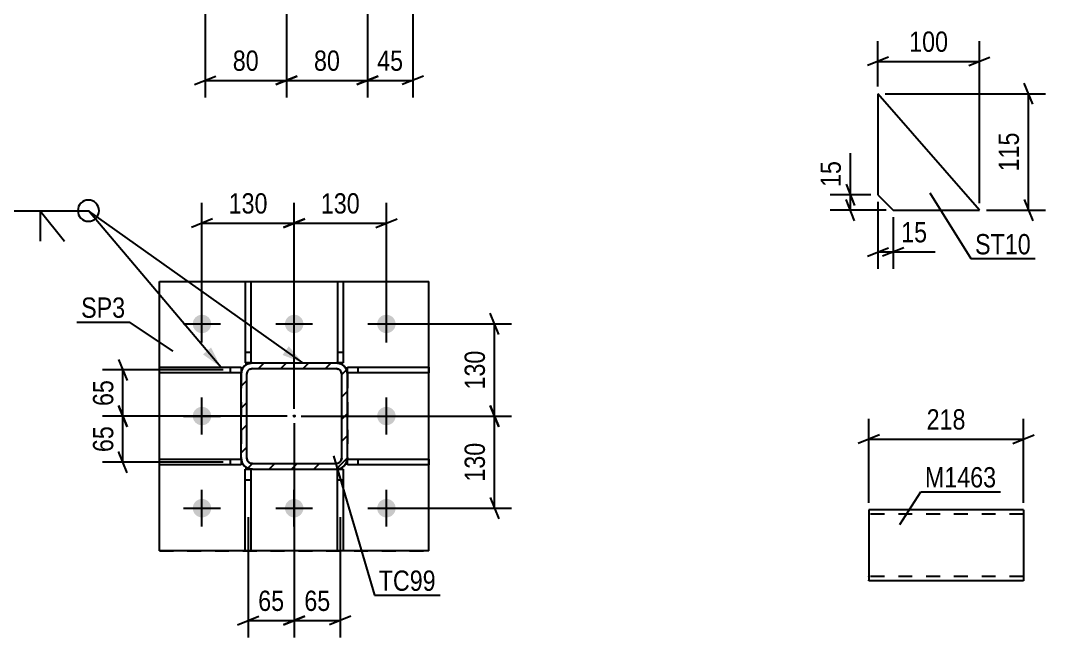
# Model space of a CAD drawing. Header units: millimetres. Extents: x 0 to 841, y 0 to 594.
# Drawn here: x 511 to 655.5, y 216.8 to 303.9 of the extents above; entities that cross this region are included whole.
import ezdxf

# ---------------------------------------------------------------- set-up
doc = ezdxf.new("R2010")
doc.units = ezdxf.units.MM
doc.linetypes.add('DXK_LINE_DOT2', pattern=[3.9198, 1.9599, -1.9599])
doc.styles.add('Arial', font='arial.ttf', dxfattribs={"height": 0.2})
doc.styles.add('Arial Narrow', font='ARIALN.TTF', dxfattribs={"height": 0.2})

# ---------------------------------------------------------------- blocks, each defined once
blk = doc.blocks.new('Part-682121855-4505 - 4412')
at = {"color": 2, "linetype": 'Continuous'}
for p, q in [((555.66, 267.03), (555.66, 255.53)), ((555.66, 267.03), (556.46, 267.03)), ((556.46, 267.03), (556.46, 255.53)), ((555.66, 255.53), (556.46, 255.53))]:
    blk.add_line(p, q, dxfattribs=at)
at = {"color": 7, "linetype": 'DXK_LINE_DOT2'}
for p, q in [((555.66, 257.03), (556.46, 257.03)), ((556.46, 255.53), (555.66, 255.53))]:
    blk.add_line(p, q, dxfattribs=at)
blk = doc.blocks.new('Part-682121855-4457 - 4412')
at = {"color": 2, "linetype": 'Continuous'}
for p, q in [((530.56, 229.03), (530.56, 267.03)), ((530.56, 267.03), (568.56, 267.03)), ((568.56, 229.03), (568.56, 267.03)), ((568.56, 229.03), (530.56, 229.03))]:
    blk.add_line(p, q, dxfattribs=at)
at = {"color": 7, "linetype": 'DXK_LINE_DOT2'}
for p, q in [((530.56, 267.03), (543.46, 267.03)), ((530.56, 229.03), (568.56, 229.03))]:
    blk.add_line(p, q, dxfattribs=at)
blk = doc.blocks.new('Part-682121855-4421 - 4412')
at = {"linetype": 'Continuous'}
h = blk.add_hatch(dxfattribs=at)
h.set_pattern_fill('', scale=0.7, style=0, pattern_type=0)
h.set_pattern_definition([(45, (555.4646, 240.5264), (-1.57154, 1.57154), [])])
h.paths.add_polyline_path([(543.66, 240.53), (555.46, 240.53), (556.08, 240.65), (556.6, 241), (556.94, 241.51), (557.06, 242.13), (557.06, 253.93), (556.94, 254.54), (556.6, 255.06), (556.08, 255.4), (555.46, 255.53), (543.66, 255.53), (543.05, 255.4), (542.53, 255.06), (542.19, 254.54), (542.06, 253.93), (542.06, 242.13), (542.19, 241.51), (542.53, 241), (543.05, 240.65)])
h.paths.add_polyline_path([(542.93, 241.82), (542.86, 242.13), (542.86, 253.93), (542.93, 254.23), (543.1, 254.49), (543.36, 254.67), (543.66, 254.73), (555.46, 254.73), (555.77, 254.67), (556.03, 254.49), (556.2, 254.23), (556.26, 253.93), (556.26, 242.13), (556.2, 241.82), (556.03, 241.56), (555.77, 241.39), (555.46, 241.33), (543.66, 241.33), (543.36, 241.39), (543.1, 241.56)])
blk.add_hatch(color=246, dxfattribs=at).paths.add_polyline_path([(549.56, 247.93, -1), (549.56, 248.13, -1)])
at = {"color": 7, "linetype": 'DXK_LINE_DOT2'}
for p, q in [((542.06, 253.93), (542.19, 254.54)), ((543.05, 255.4), (543.66, 255.53)), ((543.66, 254.73), (543.36, 254.67)), ((543.66, 255.53), (555.46, 255.53)), ((543.66, 254.73), (555.46, 254.73)), ((555.46, 255.53), (556.08, 255.4)), ((555.77, 254.67), (555.46, 254.73)), ((556.94, 254.54), (557.06, 253.93)), ((542.06, 253.93), (542.06, 242.13)), ((542.93, 254.23), (542.86, 253.93)), ((542.86, 242.13), (542.86, 253.93)), ((556.26, 253.93), (556.2, 254.23)), ((556.26, 242.13), (556.26, 253.93)), ((557.06, 253.93), (557.06, 242.13)), ((542.19, 241.51), (542.06, 242.13)), ((542.86, 242.13), (542.93, 241.82)), ((543.36, 241.39), (543.66, 241.33)), ((555.46, 241.33), (555.77, 241.39)), ((556.2, 241.82), (556.26, 242.13)), ((557.06, 242.13), (556.94, 241.51)), ((543.66, 240.53), (543.05, 240.65)), ((543.66, 241.33), (555.46, 241.33)), ((543.66, 240.53), (555.46, 240.53)), ((556.08, 240.65), (555.46, 240.53))]:
    blk.add_line(p, q, dxfattribs=at)
at = {"color": 2, "linetype": 'Continuous'}
for p, q in [((542.19, 254.54), (542.06, 253.93)), ((543.66, 255.53), (543.05, 255.4)), ((543.36, 254.67), (543.66, 254.73)), ((543.66, 255.53), (543.66, 255.53)), ((543.66, 255.53), (555.46, 255.53)), ((543.66, 254.73), (543.66, 254.73)), ((543.66, 254.73), (555.46, 254.73)), ((555.46, 255.53), (555.46, 255.53)), ((556.08, 255.4), (555.46, 255.53)), ((555.46, 254.73), (555.46, 254.73)), ((555.46, 254.73), (555.77, 254.67)), ((557.06, 253.93), (556.94, 254.54)), ((542.06, 253.93), (542.06, 253.93)), ((542.06, 242.13), (542.06, 253.93)), ((542.86, 253.93), (542.93, 254.23)), ((542.86, 253.93), (542.86, 253.93)), ((542.86, 242.13), (542.86, 253.93)), ((556.2, 254.23), (556.26, 253.93)), ((556.26, 253.93), (556.26, 253.93)), ((556.26, 242.13), (556.26, 253.93)), ((557.06, 253.93), (557.06, 253.93)), ((557.06, 242.13), (557.06, 253.93)), ((542.06, 242.13), (542.06, 242.13)), ((542.06, 242.13), (542.19, 241.51)), ((542.86, 242.13), (542.86, 242.13)), ((542.93, 241.82), (542.86, 242.13)), ((543.66, 241.33), (543.36, 241.39)), ((555.77, 241.39), (555.46, 241.33)), ((556.26, 242.13), (556.2, 241.82)), ((556.26, 242.13), (556.26, 242.13)), ((556.94, 241.51), (557.06, 242.13)), ((557.06, 242.13), (557.06, 242.13)), ((543.05, 240.65), (543.66, 240.53)), ((543.66, 241.33), (543.66, 241.33)), ((543.66, 241.33), (555.46, 241.33)), ((543.66, 240.53), (543.66, 240.53)), ((543.66, 240.53), (555.46, 240.53)), ((555.46, 241.33), (555.46, 241.33)), ((555.46, 240.53), (556.08, 240.65)), ((555.46, 240.53), (555.46, 240.53))]:
    blk.add_line(p, q, dxfattribs=at)
at = {"color": 246, "linetype": 'DXK_LINE_DOT2'}
blk.add_line((549.56, 248.03), (549.56, 248.03), dxfattribs=at)
at = {"color": 246, "linetype": 'Continuous'}
blk.add_circle((549.56, 248.03), 0.1, dxfattribs=at)
at = {"color": 7, "linetype": 'DXK_LINE_DOT2'}
for centre, radius, start, end in [((543.66, 253.93), 1.6, 112.5, 157.5), ((543.66, 253.93), 0.8, 112.5, 157.5), ((555.46, 253.93), 0.8, 22.5, 67.5), ((555.46, 253.93), 1.6, 22.5, 67.5), ((543.66, 242.13), 1.6, 202.5, 247.5), ((543.66, 242.13), 0.8, 202.5, 247.5), ((555.46, 242.13), 0.8, 292.5, 337.5), ((555.46, 242.13), 1.6, 292.5, 337.5)]:
    blk.add_arc(centre, radius, start, end, dxfattribs=at)
at = {"color": 2, "linetype": 'Continuous'}
for centre, radius, start, end in [((543.66, 253.93), 1.6, 112.5, 157.5), ((543.66, 253.93), 0.8, 112.5, 157.5), ((555.46, 253.93), 0.8, 22.5, 67.5), ((555.46, 253.93), 1.6, 22.5, 67.5), ((543.66, 242.13), 1.6, 202.5, 247.5), ((543.66, 242.13), 0.8, 202.5, 247.5), ((555.46, 242.13), 0.8, 292.5, 337.5), ((555.46, 242.13), 1.6, 292.5, 337.5)]:
    blk.add_arc(centre, radius, start, end, dxfattribs=at)
blk = doc.blocks.new('Part-682121855-4490 - 4412')
at = {"color": 2, "linetype": 'Continuous'}
for p, q in [((542.66, 240.53), (543.46, 240.53)), ((542.66, 229.03), (542.66, 240.53)), ((543.46, 240.53), (543.46, 229.03)), ((543.46, 229.03), (542.66, 229.03))]:
    blk.add_line(p, q, dxfattribs=at)
at = {"color": 7, "linetype": 'DXK_LINE_DOT2'}
for p, q in [((543.46, 240.53), (542.66, 240.53)), ((542.66, 239.03), (543.46, 239.03))]:
    blk.add_line(p, q, dxfattribs=at)
blk = doc.blocks.new('Part-682121855-4495 - 4412')
at = {"color": 2, "linetype": 'Continuous'}
for p, q in [((555.66, 240.53), (556.46, 240.53)), ((555.66, 229.03), (555.66, 240.53)), ((556.46, 240.53), (556.46, 229.03)), ((556.46, 229.03), (555.66, 229.03))]:
    blk.add_line(p, q, dxfattribs=at)
at = {"color": 7, "linetype": 'DXK_LINE_DOT2'}
for p, q in [((556.46, 240.53), (555.66, 240.53)), ((555.66, 239.03), (556.46, 239.03))]:
    blk.add_line(p, q, dxfattribs=at)
blk = doc.blocks.new('Part-682121855-4500 - 4412')
at = {"color": 2, "linetype": 'Continuous'}
for p, q in [((542.66, 267.03), (542.66, 255.53)), ((542.66, 267.03), (543.46, 267.03)), ((543.46, 267.03), (543.46, 255.53)), ((542.66, 255.53), (543.46, 255.53))]:
    blk.add_line(p, q, dxfattribs=at)
at = {"color": 7, "linetype": 'DXK_LINE_DOT2'}
for p, q in [((542.66, 257.03), (543.46, 257.03)), ((543.46, 255.53), (542.66, 255.53))]:
    blk.add_line(p, q, dxfattribs=at)
blk = doc.blocks.new('Part-682121855-4510 - 4412')
at = {"color": 2, "linetype": 'Continuous'}
for p, q in [((530.56, 241.93), (542.06, 241.93)), ((530.56, 241.13), (530.56, 241.93)), ((542.06, 241.93), (542.06, 241.13)), ((542.06, 241.13), (530.56, 241.13))]:
    blk.add_line(p, q, dxfattribs=at)
at = {"color": 7, "linetype": 'DXK_LINE_DOT2'}
blk.add_line((540.56, 241.13), (540.56, 241.93), dxfattribs=at)
blk = doc.blocks.new('Part-682121855-4515 - 4412')
at = {"color": 2, "linetype": 'Continuous'}
for p, q in [((530.56, 254.93), (542.06, 254.93)), ((530.56, 254.13), (530.56, 254.93)), ((542.06, 254.93), (542.06, 254.13)), ((542.06, 254.13), (530.56, 254.13))]:
    blk.add_line(p, q, dxfattribs=at)
at = {"color": 7, "linetype": 'DXK_LINE_DOT2'}
blk.add_line((540.56, 254.13), (540.56, 254.93), dxfattribs=at)
blk = doc.blocks.new('Part-682121855-4520 - 4412')
at = {"color": 2, "linetype": 'Continuous'}
for p, q in [((557.06, 241.13), (557.06, 241.93)), ((557.06, 241.93), (568.56, 241.93)), ((568.56, 241.93), (568.56, 241.13)), ((568.56, 241.13), (557.06, 241.13))]:
    blk.add_line(p, q, dxfattribs=at)
at = {"color": 7, "linetype": 'DXK_LINE_DOT2'}
blk.add_line((558.56, 241.13), (558.56, 241.93), dxfattribs=at)
blk = doc.blocks.new('Part-682121855-4525 - 4412')
at = {"color": 2, "linetype": 'Continuous'}
for p, q in [((557.06, 254.13), (557.06, 254.93)), ((557.06, 254.93), (568.56, 254.93)), ((568.56, 254.93), (568.56, 254.13)), ((568.56, 254.13), (557.06, 254.13))]:
    blk.add_line(p, q, dxfattribs=at)
at = {"color": 7, "linetype": 'DXK_LINE_DOT2'}
blk.add_line((558.56, 254.13), (558.56, 254.93), dxfattribs=at)
blk = doc.blocks.new('Bolt-682121855-4541 - 4412')
at = {"linetype": 'Continuous'}
for points in [[(536.56, 262.33, -1), (536.56, 259.73, -1)], [(549.56, 262.33, -1), (549.56, 259.73, -1)], [(562.56, 262.33, -1), (562.56, 259.73, -1)], [(536.56, 249.33, -1), (536.56, 246.73, -1)], [(562.56, 249.33, -1), (562.56, 246.73, -1)], [(536.56, 236.33, -1), (536.56, 233.73, -1)], [(549.56, 236.33, -1), (549.56, 233.73, -1)], [(562.56, 236.33, -1), (562.56, 233.73, -1)]]:
    blk.add_hatch(color=1, dxfattribs=at).paths.add_polyline_path(points)
at = {"color": 1, "linetype": 'Continuous'}
for p, q in [((536.56, 258.43), (536.56, 263.63)), ((549.56, 258.43), (549.56, 263.63)), ((562.56, 258.43), (562.56, 263.63)), ((533.96, 261.03), (539.16, 261.03)), ((546.96, 261.03), (552.16, 261.03)), ((559.96, 261.03), (565.16, 261.03)), ((536.56, 245.43), (536.56, 250.63)), ((562.56, 245.43), (562.56, 250.63)), ((533.96, 248.03), (539.16, 248.03)), ((559.96, 248.03), (565.16, 248.03)), ((536.56, 232.43), (536.56, 237.63)), ((549.56, 232.43), (549.56, 237.63)), ((562.56, 232.43), (562.56, 237.63)), ((533.96, 235.03), (539.16, 235.03)), ((546.96, 235.03), (552.16, 235.03)), ((559.96, 235.03), (565.16, 235.03))]:
    blk.add_line(p, q, dxfattribs=at)
blk = doc.blocks.new('Part-682121855-28450 - 28449')
at = {"color": 2, "linetype": 'Continuous'}
for p, q in [((652.38, 234.78), (630.56, 234.78)), ((630.56, 234.78), (630.56, 224.87)), ((652.38, 234.78), (652.38, 224.78)), ((630.56, 224.78), (630.56, 224.87)), ((652.38, 224.78), (630.56, 224.78))]:
    blk.add_line(p, q, dxfattribs=at)
at = {"color": 7, "linetype": 'DXK_LINE_DOT2'}
for p, q in [((652.38, 234.18), (630.56, 234.18)), ((630.56, 225.38), (630.56, 225.42)), ((652.38, 225.38), (630.56, 225.38)), ((652.38, 225.38), (652.38, 225.42))]:
    blk.add_line(p, q, dxfattribs=at)
blk = doc.blocks.new('Part-682121855-1746 - 1730')
at = {"color": 2, "linetype": 'Continuous'}
for p, q in [((631.87, 293.52), (631.87, 279.24)), ((646.16, 277.09), (631.87, 293.52)), ((631.87, 279.24), (634.02, 277.09)), ((634.02, 277.09), (646.16, 277.09))]:
    blk.add_line(p, q, dxfattribs=at)
blk = doc.blocks.new('StraightDimension-682121855-36655 - 4412')
at = {"color": 7, "linetype": 'Continuous'}
for p, q in [((549.56, 249.03), (549.56, 278.11)), ((562.56, 262.03), (562.56, 278.11)), ((551.06, 275.86), (548.06, 274.66)), ((549.56, 275.26), (562.56, 275.26)), ((561.06, 274.66), (564.06, 275.86))]:
    blk.add_line(p, q, dxfattribs=at)
at = {"color": 0}
blk.add_wipeout([(559.41, 276.01), (559.41, 280.21), (552.72, 280.21), (552.72, 276.01)], dxfattribs=at)
at = {"color": 3, "style": 'Arial Narrow'}
blk.add_text('130', height=2.863, dxfattribs=at).set_placement((553.32, 276.61))
blk = doc.blocks.new('StraightDimension-682121855-36679 - 4412')
at = {"color": 7, "linetype": 'Continuous'}
for p, q in [((578.4, 259.53), (577.2, 262.53)), ((563.56, 261.03), (580.2, 261.03)), ((577.8, 248.03), (577.8, 261.03)), ((577.2, 249.53), (578.4, 246.53)), ((550.56, 248.03), (580.2, 248.03))]:
    blk.add_line(p, q, dxfattribs=at)
at = {"color": 0}
blk.add_wipeout([(577.05, 257.87), (572.85, 257.87), (572.85, 251.18), (577.05, 251.18)], dxfattribs=at)
at = {"color": 3, "style": 'Arial Narrow'}
blk.add_text('130', height=2.863, rotation=90.0002, dxfattribs=at).set_placement((576.45, 251.78))
blk = doc.blocks.new('StraightDimension-682121855-11730 - 4412')
at = {"color": 7, "linetype": 'Continuous'}
for p, q in [((524.8, 256.03), (526, 253.03)), ((539.56, 254.53), (522.55, 254.53)), ((525.4, 248.03), (525.4, 254.53)), ((526, 246.53), (524.8, 249.53)), ((548.56, 248.03), (522.55, 248.03))]:
    blk.add_line(p, q, dxfattribs=at)
at = {"color": 0}
blk.add_wipeout([(524.65, 253.7), (520.45, 253.7), (520.45, 248.85), (524.65, 248.85)], dxfattribs=at)
at = {"color": 3, "style": 'Arial Narrow'}
blk.add_text('65', height=2.863, rotation=90.0002, dxfattribs=at).set_placement((524.05, 249.45))
blk = doc.blocks.new('StraightDimension-682121855-11731 - 4412')
at = {"color": 7, "linetype": 'Continuous'}
for p, q in [((524.8, 249.53), (526, 246.53)), ((548.56, 248.03), (522.55, 248.03)), ((525.4, 241.53), (525.4, 248.03)), ((526, 240.03), (524.8, 243.03)), ((539.56, 241.53), (522.55, 241.53))]:
    blk.add_line(p, q, dxfattribs=at)
at = {"color": 0}
blk.add_wipeout([(524.65, 247.2), (520.45, 247.2), (520.45, 242.35), (524.65, 242.35)], dxfattribs=at)
at = {"color": 3, "style": 'Arial Narrow'}
blk.add_text('65', height=2.863, rotation=90.0002, dxfattribs=at).set_placement((524.05, 242.95))
blk = doc.blocks.new('StraightDimension-682121855-36656 - 4412')
at = {"color": 7, "linetype": 'Continuous'}
for p, q in [((536.56, 262.03), (536.56, 278.11)), ((549.56, 249.03), (549.56, 278.11)), ((538.06, 275.86), (535.06, 274.66)), ((536.56, 275.26), (549.56, 275.26)), ((548.06, 274.66), (551.06, 275.86))]:
    blk.add_line(p, q, dxfattribs=at)
at = {"color": 0}
blk.add_wipeout([(546.41, 276.01), (546.41, 280.21), (539.72, 280.21), (539.72, 276.01)], dxfattribs=at)
at = {"color": 3, "style": 'Arial Narrow'}
blk.add_text('130', height=2.863, dxfattribs=at).set_placement((540.32, 276.61))
blk = doc.blocks.new('StraightDimension-682121855-36680 - 4412')
at = {"color": 7, "linetype": 'Continuous'}
for p, q in [((578.4, 246.53), (577.2, 249.53)), ((550.56, 248.03), (580.2, 248.03)), ((577.8, 235.03), (577.8, 248.03)), ((577.2, 236.53), (578.4, 233.53)), ((563.56, 235.03), (580.2, 235.03))]:
    blk.add_line(p, q, dxfattribs=at)
at = {"color": 0}
blk.add_wipeout([(577.05, 244.87), (572.85, 244.87), (572.85, 238.18), (577.05, 238.18)], dxfattribs=at)
at = {"color": 3, "style": 'Arial Narrow'}
blk.add_text('130', height=2.863, rotation=90.0002, dxfattribs=at).set_placement((576.45, 238.78))
blk = doc.blocks.new('StraightDimension-682121855-36693 - 4412')
at = {"color": 7, "linetype": 'Continuous'}
for p, q in [((549.56, 247.03), (549.56, 216.78)), ((556.06, 233.78), (556.06, 216.78)), ((548.06, 218.58), (551.06, 219.78)), ((557.56, 219.78), (554.56, 218.58)), ((549.56, 219.18), (556.06, 219.18))]:
    blk.add_line(p, q, dxfattribs=at)
at = {"color": 0}
blk.add_wipeout([(555.24, 219.93), (555.24, 224.13), (550.39, 224.13), (550.39, 219.93)], dxfattribs=at)
at = {"color": 3, "style": 'Arial Narrow'}
blk.add_text('65', height=2.863, dxfattribs=at).set_placement((550.99, 220.53))
blk = doc.blocks.new('StraightDimension-682121855-36694 - 4412')
at = {"color": 7, "linetype": 'Continuous'}
for p, q in [((549.56, 247.03), (549.56, 216.78)), ((543.06, 233.78), (543.06, 216.78)), ((541.56, 218.58), (544.56, 219.78)), ((551.06, 219.78), (548.06, 218.58)), ((543.06, 219.18), (549.56, 219.18))]:
    blk.add_line(p, q, dxfattribs=at)
at = {"color": 0}
blk.add_wipeout([(548.74, 219.93), (548.74, 224.13), (543.89, 224.13), (543.89, 219.93)], dxfattribs=at)
at = {"color": 3, "style": 'Arial Narrow'}
blk.add_text('65', height=2.863, dxfattribs=at).set_placement((544.49, 220.53))
blk = doc.blocks.new('StraightDimension-682121855-28622 - 28449')
at = {"color": 7, "linetype": 'Continuous'}
for p, q in [((630.56, 235.78), (630.56, 247.63)), ((652.38, 235.78), (652.38, 247.63)), ((632.06, 245.38), (629.06, 244.18)), ((630.56, 244.78), (652.38, 244.78)), ((650.88, 244.18), (653.88, 245.38))]:
    blk.add_line(p, q, dxfattribs=at)
at = {"color": 0}
blk.add_wipeout([(644.81, 245.53), (644.81, 249.73), (638.13, 249.73), (638.13, 245.53)], dxfattribs=at)
at = {"color": 3, "style": 'Arial Narrow'}
blk.add_text('218', height=2.863, dxfattribs=at).set_placement((638.73, 246.13))
blk = doc.blocks.new('StraightDimension-682121855-11902 - 1730')
at = {"color": 7, "linetype": 'Continuous'}
for p, q in [((627.98, 279.24), (627.98, 285.14)), ((627.98, 279.24), (627.98, 285.14)), ((627.38, 280.74), (628.58, 277.74)), ((630.87, 279.24), (625.13, 279.24)), ((627.98, 277.09), (627.98, 279.24)), ((628.58, 275.59), (627.38, 278.59)), ((633.02, 277.09), (625.13, 277.09))]:
    blk.add_line(p, q, dxfattribs=at)
at = {"color": 0}
blk.add_wipeout([(627.23, 284.62), (623.03, 284.62), (623.03, 279.76), (627.23, 279.76)], dxfattribs=at)
at = {"color": 3, "style": 'Arial Narrow'}
blk.add_text('15', height=2.863, rotation=90.0002, dxfattribs=at).set_placement((626.63, 280.36))
blk = doc.blocks.new('StraightDimension-682121855-1823 - 1730')
at = {"color": 7, "linetype": 'Continuous'}
for p, q in [((653.69, 292.02), (652.49, 295.02)), ((632.87, 293.52), (655.49, 293.52)), ((653.09, 277.09), (653.09, 293.52)), ((652.49, 278.59), (653.69, 275.59)), ((647.16, 277.09), (655.49, 277.09))]:
    blk.add_line(p, q, dxfattribs=at)
at = {"color": 0}
blk.add_wipeout([(652.34, 288.65), (648.14, 288.65), (648.14, 281.96), (652.34, 281.96)], dxfattribs=at)
at = {"color": 3, "style": 'Arial Narrow'}
blk.add_text('115', height=2.863, rotation=90.0002, dxfattribs=at).set_placement((651.74, 282.56))
blk = doc.blocks.new('StraightDimension-682121855-11913 - 1730')
at = {"color": 7, "linetype": 'Continuous'}
for p, q in [((631.87, 278.24), (631.87, 268.79)), ((634.02, 276.09), (634.02, 268.79)), ((630.37, 270.59), (633.37, 271.79)), ((635.52, 271.79), (632.52, 270.59)), ((631.87, 271.19), (634.02, 271.19)), ((634.02, 271.19), (639.92, 271.19)), ((634.02, 271.19), (639.92, 271.19))]:
    blk.add_line(p, q, dxfattribs=at)
at = {"color": 0}
blk.add_wipeout([(639.4, 271.94), (639.4, 276.14), (634.54, 276.14), (634.54, 271.94)], dxfattribs=at)
at = {"color": 3, "style": 'Arial Narrow'}
blk.add_text('15', height=2.863, dxfattribs=at).set_placement((635.14, 272.54))
blk = doc.blocks.new('StraightDimension-682121855-11924 - 1730')
at = {"color": 7, "linetype": 'Continuous'}
for p, q in [((631.87, 294.52), (631.87, 300.93)), ((646.16, 278.09), (646.16, 300.93)), ((633.37, 298.68), (630.37, 297.48)), ((631.87, 298.08), (646.16, 298.08)), ((644.66, 297.48), (647.66, 298.68))]:
    blk.add_line(p, q, dxfattribs=at)
at = {"color": 0}
blk.add_wipeout([(642.36, 298.83), (642.36, 303.03), (635.67, 303.03), (635.67, 298.83)], dxfattribs=at)
at = {"color": 3, "style": 'Arial Narrow'}
blk.add_text('100', height=2.863, dxfattribs=at).set_placement((636.27, 299.43))
blk = doc.blocks.new('StraightDimension-682121855-37626 - 1379')
at = {"color": 7, "linetype": 'Continuous'}
for p, q in [((559.89, 323.09), (559.89, 293)), ((566.28, 318.05), (566.28, 293)), ((558.39, 294.8), (561.39, 296)), ((559.89, 295.4), (566.28, 295.4)), ((567.78, 296), (564.78, 294.8))]:
    blk.add_line(p, q, dxfattribs=at)
at = {"color": 0}
blk.add_wipeout([(565.52, 296.15), (565.52, 300.35), (560.66, 300.35), (560.66, 296.15)], dxfattribs=at)
at = {"color": 3, "style": 'Arial Narrow'}
blk.add_text('45', height=2.863, dxfattribs=at).set_placement((561.26, 296.75))
blk = doc.blocks.new('StraightDimension-682121855-37627 - 1379')
at = {"color": 7, "linetype": 'Continuous'}
for p, q in [((548.46, 323.18), (548.46, 293)), ((559.89, 323.09), (559.89, 293)), ((546.96, 294.8), (549.96, 296)), ((548.46, 295.4), (559.89, 295.4)), ((561.39, 296), (558.39, 294.8))]:
    blk.add_line(p, q, dxfattribs=at)
at = {"color": 0}
blk.add_wipeout([(556.6, 296.15), (556.6, 300.35), (551.75, 300.35), (551.75, 296.15)], dxfattribs=at)
at = {"color": 3, "style": 'Arial Narrow'}
blk.add_text('80', height=2.863, dxfattribs=at).set_placement((552.35, 296.75))
blk = doc.blocks.new('StraightDimension-682121855-37628 - 1379')
at = {"color": 7, "linetype": 'Continuous'}
for p, q in [((548.46, 323.18), (548.46, 293)), ((536.99, 319.59), (536.99, 293)), ((535.49, 294.8), (538.49, 296)), ((536.99, 295.4), (548.46, 295.4)), ((549.96, 296), (546.96, 294.8))]:
    blk.add_line(p, q, dxfattribs=at)
at = {"color": 0}
blk.add_wipeout([(545.16, 296.15), (545.16, 300.35), (540.3, 300.35), (540.3, 296.15)], dxfattribs=at)
at = {"color": 3, "style": 'Arial Narrow'}
blk.add_text('80', height=2.863, dxfattribs=at).set_placement((540.9, 296.75))
blk = doc.blocks.new('WeldMark-682121855-4656 - 4412')
at = {"linetype": 'Continuous'}
for points in [[(537.84, 257.7), (539.21, 254.93), (536.7, 256.73)], [(548.79, 257.88), (550.8, 255.53), (547.92, 256.65)]]:
    blk.add_hatch(color=30, dxfattribs=at).paths.add_polyline_path(points)
at = {"color": 30, "linetype": 'Continuous'}
for p in [(509.45, 277.01), (550.8, 255.53), (539.21, 254.93)]:
    blk.add_line(p, (520.55, 277.01), dxfattribs=at)
at = {"color": 3, "linetype": 'Continuous'}
for q in [(517.17, 272.73), (513.74, 272.73)]:
    blk.add_line((513.74, 277.01), q, dxfattribs=at)
for start, end in [(90, 270), (270, 90)]:
    blk.add_arc((520.55, 277.01), 1.5, start, end, dxfattribs=at)
at = {"color": 0, "linetype": 'Continuous'}
blk.add_wipeout([(505.55, 276.36), (505.55, 278.86), (499.07, 278.86), (499.07, 276.36)], dxfattribs=at)
blk.add_wipeout([(505.55, 276.36), (505.55, 278.86), (499.07, 278.86), (499.07, 276.36)], dxfattribs=at)
at = {"color": 3, "linetype": 'Continuous'}
for q in [(505.17, 281.3), (505.17, 272.73)]:
    blk.add_line((509.45, 277.01), q, dxfattribs=at)
at = {"color": 3, "linetype": 'Continuous', "style": 'Arial'}
blk.add_text('TYP', height=2.388, dxfattribs=at).set_placement((499.07, 276.36))
blk = doc.blocks.new('Mark-682121855-4417 - 4412')
at = {"color": 0}
blk.add_wipeout([(569.52, 223.37), (569.52, 226.37), (561.48, 226.37), (561.48, 223.37)], dxfattribs=at)
blk.add_wipeout([(569.52, 223.37), (569.52, 226.37), (561.48, 226.37), (561.48, 223.37)], dxfattribs=at)
at = {"color": 30, "linetype": 'Continuous'}
for p, q in [((555.09, 242.44), (560.88, 222.77)), ((560.88, 222.77), (570.12, 222.77))]:
    blk.add_line(p, q, dxfattribs=at)
at = {"color": 3, "style": 'Arial Narrow'}
blk.add_text('TC99', height=2.863, dxfattribs=at).set_placement((561.48, 223.37))
blk = doc.blocks.new('Mark-682121855-4453 - 4412')
at = {"color": 0}
blk.add_wipeout([(525.73, 261.9), (525.73, 264.9), (519.52, 264.9), (519.52, 261.9)], dxfattribs=at)
blk.add_wipeout([(525.73, 261.9), (525.73, 264.9), (519.52, 264.9), (519.52, 261.9)], dxfattribs=at)
at = {"color": 30, "linetype": 'Continuous'}
for p in [(518.92, 261.3), (532.48, 257.21)]:
    blk.add_line(p, (526.33, 261.3), dxfattribs=at)
at = {"color": 3, "style": 'Arial Narrow'}
blk.add_text('SP3', height=2.863, dxfattribs=at).set_placement((519.52, 261.9))
blk = doc.blocks.new('Mark-682121855-28714 - 28449')
at = {"color": 0}
blk.add_wipeout([(648.54, 237.96), (648.54, 240.96), (638.49, 240.96), (638.49, 237.96)], dxfattribs=at)
blk.add_wipeout([(648.54, 237.96), (648.54, 240.96), (638.49, 240.96), (638.49, 237.96)], dxfattribs=at)
at = {"color": 30, "linetype": 'Continuous'}
for p, q in [((634.95, 232.75), (637.89, 237.36)), ((637.89, 237.36), (649.14, 237.36))]:
    blk.add_line(p, q, dxfattribs=at)
at = {"color": 3, "style": 'Arial Narrow'}
blk.add_text('M1463', height=2.863, dxfattribs=at).set_placement((638.49, 237.96))
blk = doc.blocks.new('Mark-682121855-1742 - 1730')
at = {"color": 0}
blk.add_wipeout([(653.41, 270.85), (653.41, 273.85), (645.56, 273.85), (645.56, 270.85)], dxfattribs=at)
blk.add_wipeout([(653.41, 270.85), (653.41, 273.85), (645.56, 273.85), (645.56, 270.85)], dxfattribs=at)
at = {"color": 30, "linetype": 'Continuous'}
for p, q in [((639.19, 279.52), (644.96, 270.25)), ((644.96, 270.25), (654.01, 270.25))]:
    blk.add_line(p, q, dxfattribs=at)
at = {"color": 3, "style": 'Arial Narrow'}
blk.add_text('ST10', height=2.863, dxfattribs=at).set_placement((645.56, 270.85))

msp = doc.modelspace()

# ---------------------------------------------------------------- block references
for name in ['StraightDimension-682121855-37626 - 1379', 'Part-682121855-1746 - 1730', 'Part-682121855-4457 - 4412', 'Part-682121855-4500 - 4412', 'Part-682121855-4505 - 4412', 'Bolt-682121855-4541 - 4412', 'Part-682121855-4515 - 4412', 'Part-682121855-4421 - 4412', 'Part-682121855-4525 - 4412', 'StraightDimension-682121855-28622 - 28449', 'Part-682121855-4510 - 4412', 'Part-682121855-4520 - 4412', 'Part-682121855-4490 - 4412', 'Part-682121855-4495 - 4412', 'Part-682121855-28450 - 28449']:
    msp.add_blockref(name, (0, 0))

# ---------------------------------------------------------------- next in the draw order: block references
for name in ['StraightDimension-682121855-37627 - 1379', 'StraightDimension-682121855-11902 - 1730', 'StraightDimension-682121855-36655 - 4412', 'Mark-682121855-28714 - 28449']:
    msp.add_blockref(name, (0, 0))

# ---------------------------------------------------------------- next in the draw order: block references
for name in ['StraightDimension-682121855-37628 - 1379', 'StraightDimension-682121855-1823 - 1730', 'StraightDimension-682121855-36679 - 4412', 'StraightDimension-682121855-11730 - 4412']:
    msp.add_blockref(name, (0, 0))

# ---------------------------------------------------------------- next in the draw order: block references
for name in ['StraightDimension-682121855-11913 - 1730', 'StraightDimension-682121855-11731 - 4412']:
    msp.add_blockref(name, (0, 0))

# ---------------------------------------------------------------- next in the draw order: block references
for name in ['StraightDimension-682121855-11924 - 1730', 'StraightDimension-682121855-36656 - 4412']:
    msp.add_blockref(name, (0, 0))

# ---------------------------------------------------------------- next in the draw order: block references
for name in ['WeldMark-682121855-4656 - 4412', 'Mark-682121855-1742 - 1730', 'StraightDimension-682121855-36680 - 4412']:
    msp.add_blockref(name, (0, 0))

# ---------------------------------------------------------------- next in the draw order: block references
for name in ['Mark-682121855-4453 - 4412', 'StraightDimension-682121855-36693 - 4412']:
    msp.add_blockref(name, (0, 0))

# ---------------------------------------------------------------- next in the draw order: block references
for name in ['StraightDimension-682121855-36694 - 4412', 'Mark-682121855-4417 - 4412']:
    msp.add_blockref(name, (0, 0))

doc.saveas('drawing.dxf')
